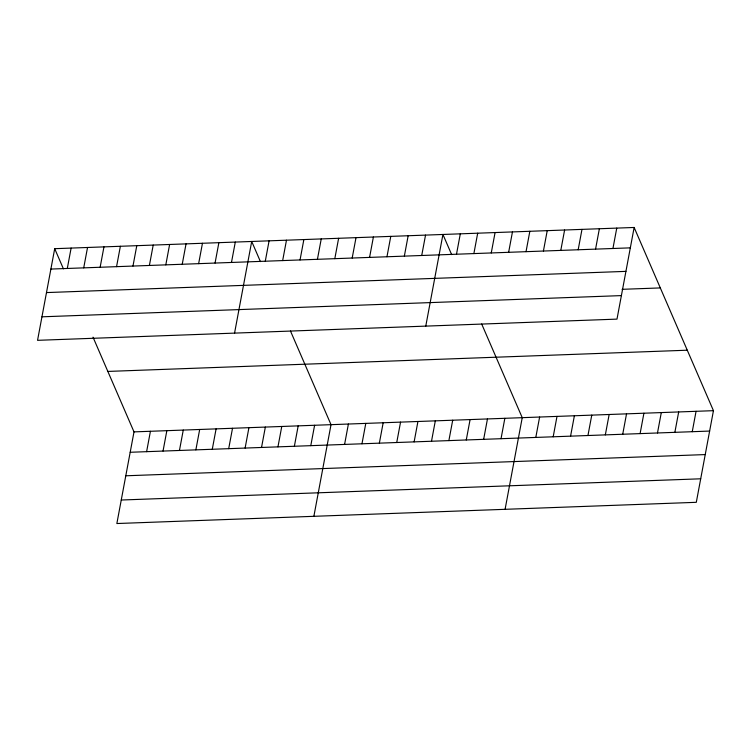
<?xml version="1.0" encoding="UTF-8"?>
<svg xmlns="http://www.w3.org/2000/svg" width="751" height="751" viewBox="0 0 751 751"><rect width="100%" height="100%" fill="white"/><g stroke="black" fill="none" stroke-linecap="round" stroke-linejoin="round"><path stroke-width="1.13" d="M54.701 248.684L37.55 340.325L616.993 319.119L634.144 227.469L54.701 248.684L63.422 268.83M67.299 268.464L71.12 248.083M83.718 267.863L87.538 247.483M100.136 267.262L103.957 246.882M116.555 266.661L120.376 246.272M132.974 266.061L136.785 245.671M149.393 265.46L153.204 245.07M93.011 337.171L134.007 431.881L116.856 523.531L696.299 502.316L713.45 410.675L634.144 227.469M165.811 264.859L169.623 244.469M146.614 451.67L150.425 431.281M182.23 264.258L186.041 243.868M163.033 451.069L166.844 430.68M198.639 263.657L202.46 243.268M179.451 450.469L183.263 430.079M215.058 263.057L218.879 242.667M195.861 449.868L199.682 429.478M231.477 262.456L235.298 242.066M212.28 449.267L216.1 428.877M234.556 333.115L251.707 241.465L260.437 261.62M228.698 448.666L232.519 428.277M265.281 261.217L269.093 240.827M245.117 448.065L248.928 427.676M282.658 260.588L286.478 240.198M261.536 447.465L265.347 427.075M300.043 259.949L303.864 239.56M277.954 446.864L281.766 426.474M317.429 259.311L321.24 238.921M294.373 446.263L298.185 425.873M334.815 258.673L338.626 238.283M310.783 445.662L314.603 425.273M352.191 258.034L356.012 237.654M313.871 516.322L331.022 424.672L290.468 330.994M369.576 257.405L373.397 237.016M344.587 444.423L348.398 424.033M386.962 256.767L390.773 236.377M361.973 443.785L365.784 423.395M404.348 256.129L408.159 235.739M379.358 443.156L383.17 422.766M421.724 255.49L425.545 235.101M396.735 442.517L400.555 422.128M425.77 326.112L442.93 234.472L451.651 254.617M414.12 441.879L417.931 421.489M456.495 254.223L460.307 233.833M431.506 441.241L435.317 420.851M473.881 253.585L477.692 233.195M448.882 440.602L452.703 420.213M491.257 252.946L495.078 232.557M466.268 439.973L470.088 419.584M508.643 252.308L512.454 231.918M483.653 439.335L487.465 418.945M526.029 251.679L529.84 231.289M501.039 438.697L504.85 418.307M543.414 251.041L547.226 230.651M505.085 509.319L522.236 417.669L481.682 323.991M560.79 250.402L564.611 230.013M535.801 437.42L539.622 417.04M578.176 249.764L581.987 229.374M553.187 436.791L556.998 416.401M595.562 249.125L599.373 228.736M570.572 436.153L574.384 415.763M612.938 248.497L616.759 228.107M587.949 435.514L591.769 415.125M605.334 434.876L609.155 414.486M622.72 434.238L626.531 413.857M640.105 433.609L643.917 413.219M657.482 432.97L661.302 412.581M674.867 432.332L678.688 411.942M692.253 431.694L696.064 411.304M50.89 269.065L630.324 247.858M46.487 292.58L625.921 271.374M622.072 289.323L660.317 287.924M41.953 316.809L621.387 295.603M107.834 371.426L687.278 350.21M134.007 431.881L713.45 410.675M130.195 452.271L709.639 431.065M125.792 475.787L705.236 454.58M121.258 500.016L700.702 478.8"/></g></svg>
